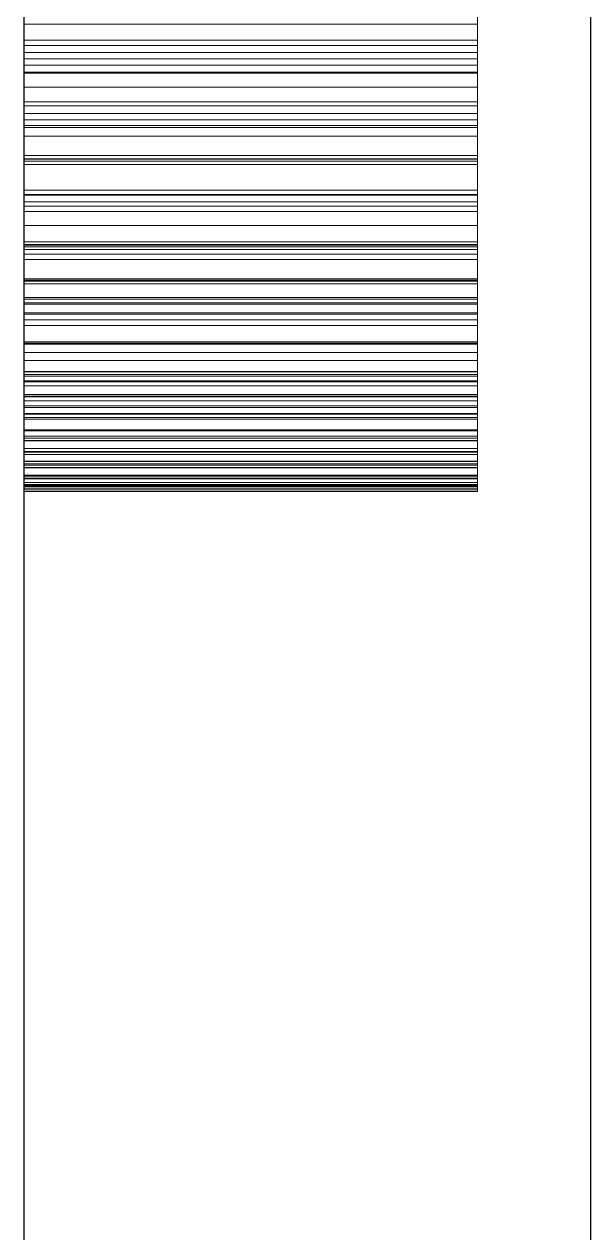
# Model space of a CAD drawing. Header units: millimetres. Extents: x 7 to 422, y 36 to 182.
# Drawn here: x 7 to 7.25, y 125.24 to 125.773 of the extents above; entities that cross this region are included whole.
import ezdxf

# ---------------------------------------------------------------- set-up
doc = ezdxf.new("R2010")
doc.units = ezdxf.units.MM
doc.header["$LTSCALE"] = 0.666667
doc.linetypes.add('DASHED', pattern=[1.524, 1.27, -0.254])
doc.layers.add('HIDDEN', color=7, linetype='DASHED', lineweight=13)
doc.layers.add('VISIBLE', color=7, linetype='CONTINUOUS', lineweight=25)

msp = doc.modelspace()

# ---------------------------------------------------------------- linework, layer by layer
at = {"layer": 'HIDDEN'}
for p, q in [((7, 127.73911), (7, 125.60437)), ((7.2, 125.60437), (7.2, 127.73911)), ((7, 125.60437), (7, 127.73041)), ((7.2, 127.73041), (7.2, 125.60437)), ((7, 125.60437), (7, 127.26779)), ((7.2, 127.26779), (7.2, 125.60437)), ((7, 125.85526), (7, 125.60437)), ((7.2, 125.60437), (7.2, 125.85526)), ((7, 125.795), (7, 125.76576)), ((7.2, 125.79517), (7.2, 125.7728)), ((7.2, 125.76576), (7.2, 125.795)), ((7, 125.75755), (7, 125.79051)), ((7.2, 125.79051), (7.2, 125.75755)), ((7, 125.7848), (7, 125.76027)), ((7, 125.78352), (7, 125.76337)), ((7, 125.7818), (7, 125.75157)), ((7.2, 125.76027), (7.2, 125.7848)), ((7.2, 125.76337), (7.2, 125.78352)), ((7.2, 125.75157), (7.2, 125.7818)), ((7, 125.75468), (7, 125.77668)), ((7.2, 125.77668), (7.2, 125.75468)), ((7, 125.75126), (7, 125.7728)), ((7, 125.7728), (7.2, 125.7728)), ((7.2, 125.7728), (7.2, 125.75126)), ((7, 125.76576), (7, 125.73853)), ((7, 125.76576), (7.2, 125.76576)), ((7.2, 125.73853), (7.2, 125.76576)), ((7, 125.76337), (7, 125.74505)), ((7, 125.76337), (7.2, 125.76337)), ((7, 125.76027), (7, 125.73683)), ((7, 125.76027), (7.2, 125.76027)), ((7.2, 125.74505), (7.2, 125.76337)), ((7.2, 125.73683), (7.2, 125.76027)), ((7, 125.72725), (7, 125.75755)), ((7, 125.75755), (7.2, 125.75755)), ((7, 125.73344), (7, 125.75468)), ((7, 125.75468), (7.2, 125.75468)), ((7.2, 125.75755), (7.2, 125.72725)), ((7.2, 125.75468), (7.2, 125.73344)), ((7, 125.75157), (7, 125.72343)), ((7, 125.75157), (7.2, 125.75157)), ((7, 125.73054), (7, 125.75126)), ((7, 125.75126), (7.2, 125.75126)), ((7.2, 125.72343), (7.2, 125.75157)), ((7.2, 125.75126), (7.2, 125.73054)), ((7, 125.74505), (7, 125.72817)), ((7, 125.74505), (7.2, 125.74505)), ((7.2, 125.72817), (7.2, 125.74505)), ((7, 125.73853), (7, 125.71332)), ((7, 125.73853), (7.2, 125.73853)), ((7.2, 125.71332), (7.2, 125.73853)), ((7, 125.73683), (7, 125.7149)), ((7, 125.73683), (7.2, 125.73683)), ((7, 125.71325), (7, 125.73344)), ((7, 125.73344), (7.2, 125.73344)), ((7.2, 125.7149), (7.2, 125.73683)), ((7.2, 125.73344), (7.2, 125.71325)), ((7, 125.71087), (7, 125.73054)), ((7, 125.73054), (7.2, 125.73054)), ((7, 125.72817), (7, 125.71237)), ((7, 125.72817), (7.2, 125.72817)), ((7.2, 125.73054), (7.2, 125.71087)), ((7.2, 125.71237), (7.2, 125.72817)), ((7, 125.69959), (7, 125.72725)), ((7, 125.72725), (7.2, 125.72725)), ((7, 125.72343), (7, 125.69737)), ((7, 125.72343), (7.2, 125.72343)), ((7.2, 125.72725), (7.2, 125.69959)), ((7.2, 125.69737), (7.2, 125.72343)), ((7, 125.7149), (7, 125.69448)), ((7, 125.7149), (7.2, 125.7149)), ((7, 125.71332), (7, 125.69013)), ((7, 125.71332), (7.2, 125.71332)), ((7, 125.69435), (7, 125.71325)), ((7, 125.71325), (7.2, 125.71325)), ((7, 125.71237), (7, 125.69763)), ((7, 125.71237), (7.2, 125.71237)), ((7.2, 125.69448), (7.2, 125.7149)), ((7.2, 125.69013), (7.2, 125.71332)), ((7.2, 125.71325), (7.2, 125.69435)), ((7.2, 125.69763), (7.2, 125.71237)), ((7, 125.69247), (7, 125.71087)), ((7, 125.71087), (7.2, 125.71087)), ((7.2, 125.71087), (7.2, 125.69247)), ((7, 125.67458), (7, 125.69959)), ((7, 125.69959), (7.2, 125.69959)), ((7, 125.69763), (7, 125.68395)), ((7, 125.69763), (7.2, 125.69763)), ((7, 125.69737), (7, 125.67339)), ((7, 125.69737), (7.2, 125.69737)), ((7.2, 125.69959), (7.2, 125.67458)), ((7.2, 125.68395), (7.2, 125.69763)), ((7.2, 125.67339), (7.2, 125.69737)), ((7, 125.69448), (7, 125.67557)), ((7, 125.69448), (7.2, 125.69448)), ((7, 125.67677), (7, 125.69435)), ((7, 125.69435), (7.2, 125.69435)), ((7, 125.67534), (7, 125.69247)), ((7, 125.69247), (7.2, 125.69247)), ((7, 125.69013), (7, 125.66895)), ((7, 125.69013), (7.2, 125.69013)), ((7.2, 125.67557), (7.2, 125.69448)), ((7.2, 125.69435), (7.2, 125.67677)), ((7.2, 125.69247), (7.2, 125.67534)), ((7.2, 125.66895), (7.2, 125.69013)), ((7, 125.68395), (7, 125.67134)), ((7, 125.68395), (7.2, 125.68395)), ((7.2, 125.67134), (7.2, 125.68395)), ((7, 125.66048), (7, 125.67677)), ((7, 125.67677), (7.2, 125.67677)), ((7, 125.67557), (7, 125.65818)), ((7, 125.67557), (7.2, 125.67557)), ((7, 125.65948), (7, 125.67534)), ((7, 125.67534), (7.2, 125.67534)), ((7, 125.65223), (7, 125.67458)), ((7, 125.67458), (7.2, 125.67458)), ((7.2, 125.67677), (7.2, 125.66048)), ((7.2, 125.65818), (7.2, 125.67557)), ((7.2, 125.67534), (7.2, 125.65948)), ((7.2, 125.67458), (7.2, 125.65223)), ((7, 125.67339), (7, 125.65151)), ((7, 125.67339), (7.2, 125.67339)), ((7, 125.67134), (7, 125.6598)), ((7, 125.67134), (7.2, 125.67134)), ((7, 125.66895), (7, 125.64979)), ((7, 125.66895), (7.2, 125.66895)), ((7.2, 125.65151), (7.2, 125.67339)), ((7.2, 125.6598), (7.2, 125.67134)), ((7.2, 125.64979), (7.2, 125.66895)), ((7, 125.64549), (7, 125.66048)), ((7, 125.66048), (7.2, 125.66048)), ((7, 125.6598), (7, 125.64932)), ((7, 125.6598), (7.2, 125.6598)), ((7, 125.64489), (7, 125.65948)), ((7, 125.65948), (7.2, 125.65948)), ((7, 125.65818), (7, 125.64229)), ((7, 125.65818), (7.2, 125.65818)), ((7.2, 125.66048), (7.2, 125.64549)), ((7.2, 125.64932), (7.2, 125.6598)), ((7.2, 125.65948), (7.2, 125.64489)), ((7.2, 125.64229), (7.2, 125.65818)), ((7, 125.63252), (7, 125.65223)), ((7, 125.65223), (7.2, 125.65223)), ((7, 125.65151), (7, 125.63196)), ((7, 125.65151), (7.2, 125.65151)), ((7, 125.64979), (7, 125.63265)), ((7, 125.64979), (7.2, 125.64979)), ((7, 125.64932), (7, 125.6399)), ((7, 125.64932), (7.2, 125.64932)), ((7.2, 125.65223), (7.2, 125.63252)), ((7.2, 125.63196), (7.2, 125.65151)), ((7.2, 125.63265), (7.2, 125.64979)), ((7.2, 125.6399), (7.2, 125.64932)), ((7, 125.63181), (7, 125.64549)), ((7, 125.64549), (7.2, 125.64549)), ((7, 125.63156), (7, 125.64489)), ((7, 125.64489), (7.2, 125.64489)), ((7, 125.64229), (7, 125.62792)), ((7, 125.64229), (7.2, 125.64229)), ((7.2, 125.64549), (7.2, 125.63181)), ((7.2, 125.64489), (7.2, 125.63156)), ((7.2, 125.62792), (7.2, 125.64229)), ((7, 125.6399), (7, 125.63158)), ((7, 125.6399), (7.2, 125.6399)), ((7.2, 125.63158), (7.2, 125.6399)), ((7, 125.63265), (7, 125.61753)), ((7, 125.63265), (7.2, 125.63265)), ((7, 125.61543), (7, 125.63252)), ((7, 125.63252), (7.2, 125.63252)), ((7, 125.63196), (7, 125.61502)), ((7, 125.63196), (7.2, 125.63196)), ((7, 125.61944), (7, 125.63181)), ((7, 125.63181), (7.2, 125.63181)), ((7, 125.63158), (7, 125.62436)), ((7, 125.63158), (7.2, 125.63158)), ((7, 125.61951), (7, 125.63156)), ((7, 125.63156), (7.2, 125.63156)), ((7.2, 125.61753), (7.2, 125.63265)), ((7.2, 125.63252), (7.2, 125.61543)), ((7.2, 125.61502), (7.2, 125.63196)), ((7.2, 125.63181), (7.2, 125.61944)), ((7.2, 125.62436), (7.2, 125.63158)), ((7.2, 125.63156), (7.2, 125.61951)), ((7, 125.62792), (7, 125.61507)), ((7, 125.62792), (7.2, 125.62792)), ((7.2, 125.61507), (7.2, 125.62792)), ((7, 125.62436), (7, 125.61825)), ((7, 125.62436), (7.2, 125.62436)), ((7.2, 125.61825), (7.2, 125.62436)), ((7, 125.60872), (7, 125.61951)), ((7, 125.61951), (7.2, 125.61951)), ((7, 125.60836), (7, 125.61944)), ((7, 125.61944), (7.2, 125.61944)), ((7, 125.61825), (7, 125.61326)), ((7, 125.61825), (7.2, 125.61825)), ((7, 125.61753), (7, 125.60442)), ((7, 125.61753), (7.2, 125.61753)), ((7, 125.60097), (7, 125.61543)), ((7, 125.61543), (7.2, 125.61543)), ((7.2, 125.61951), (7.2, 125.60872)), ((7.2, 125.61944), (7.2, 125.60836)), ((7.2, 125.61326), (7.2, 125.61825)), ((7.2, 125.60442), (7.2, 125.61753)), ((7.2, 125.61543), (7.2, 125.60097)), ((7, 125.61507), (7, 125.60372)), ((7, 125.61507), (7.2, 125.61507)), ((7, 125.61502), (7, 125.60069)), ((7, 125.61502), (7.2, 125.61502)), ((7, 125.61326), (7, 125.60937)), ((7, 125.61326), (7.2, 125.61326)), ((7.2, 125.60372), (7.2, 125.61507)), ((7.2, 125.60069), (7.2, 125.61502)), ((7.2, 125.60937), (7.2, 125.61326)), ((7, 125.60937), (7, 125.60659)), ((7, 125.60937), (7.2, 125.60937)), ((7, 125.59921), (7, 125.60872)), ((7, 125.60872), (7.2, 125.60872)), ((7, 125.59859), (7, 125.60836)), ((7, 125.60836), (7.2, 125.60836)), ((7, 125.60659), (7, 125.60437)), ((7, 125.60659), (7.2, 125.60659)), ((7.2, 125.60659), (7.2, 125.60937)), ((7.2, 125.60872), (7.2, 125.59921)), ((7.2, 125.60836), (7.2, 125.59859)), ((7.2, 125.60437), (7.2, 125.60659)), ((7, 125.60442), (7, 125.59333)), ((7, 125.60442), (7.2, 125.60442)), ((7, 125.60437), (7.2, 125.60437)), ((7, 125.60372), (7, 125.59389)), ((7, 125.60372), (7.2, 125.60372)), ((7, 125.58915), (7, 125.60097)), ((7, 125.60097), (7.2, 125.60097)), ((7, 125.60069), (7, 125.58896)), ((7, 125.60069), (7.2, 125.60069)), ((7.2, 125.59333), (7.2, 125.60442)), ((7.2, 125.59389), (7.2, 125.60372)), ((7.2, 125.60097), (7.2, 125.58915)), ((7.2, 125.58896), (7.2, 125.60069)), ((7, 125.59096), (7, 125.59921)), ((7, 125.59921), (7.2, 125.59921)), ((7, 125.59012), (7, 125.59859)), ((7, 125.59859), (7.2, 125.59859)), ((7.2, 125.59921), (7.2, 125.59096)), ((7.2, 125.59859), (7.2, 125.59012)), ((7, 125.59389), (7, 125.58557)), ((7, 125.59389), (7.2, 125.59389)), ((7, 125.59333), (7, 125.58425)), ((7, 125.59333), (7.2, 125.59333)), ((7, 125.58398), (7, 125.59096)), ((7, 125.59096), (7.2, 125.59096)), ((7, 125.58295), (7, 125.59012)), ((7, 125.59012), (7.2, 125.59012)), ((7, 125.57995), (7, 125.58915)), ((7, 125.58915), (7.2, 125.58915)), ((7, 125.58896), (7, 125.57984)), ((7, 125.58896), (7.2, 125.58896)), ((7.2, 125.58557), (7.2, 125.59389)), ((7.2, 125.58425), (7.2, 125.59333)), ((7.2, 125.59096), (7.2, 125.58398)), ((7.2, 125.59012), (7.2, 125.58295)), ((7.2, 125.58915), (7.2, 125.57995)), ((7.2, 125.57984), (7.2, 125.58896)), ((7, 125.58557), (7, 125.57877)), ((7, 125.58557), (7.2, 125.58557)), ((7, 125.58425), (7, 125.57719)), ((7, 125.58425), (7.2, 125.58425)), ((7, 125.57827), (7, 125.58398)), ((7, 125.58398), (7.2, 125.58398)), ((7.2, 125.57877), (7.2, 125.58557)), ((7.2, 125.57719), (7.2, 125.58425)), ((7.2, 125.58398), (7.2, 125.57827)), ((7, 125.57709), (7, 125.58295)), ((7, 125.58295), (7.2, 125.58295)), ((7, 125.57337), (7, 125.57995)), ((7, 125.57995), (7.2, 125.57995)), ((7, 125.57984), (7, 125.57333)), ((7, 125.57984), (7.2, 125.57984)), ((7, 125.57877), (7, 125.57347)), ((7, 125.57877), (7.2, 125.57877)), ((7, 125.57383), (7, 125.57827)), ((7, 125.57827), (7.2, 125.57827)), ((7.2, 125.58295), (7.2, 125.57709)), ((7.2, 125.57995), (7.2, 125.57337)), ((7.2, 125.57333), (7.2, 125.57984)), ((7.2, 125.57347), (7.2, 125.57877)), ((7.2, 125.57827), (7.2, 125.57383)), ((7, 125.57719), (7, 125.57215)), ((7, 125.57719), (7.2, 125.57719)), ((7, 125.57253), (7, 125.57709)), ((7, 125.57709), (7.2, 125.57709)), ((7, 125.57065), (7, 125.57383)), ((7, 125.57383), (7.2, 125.57383)), ((7, 125.57347), (7, 125.56969)), ((7, 125.57347), (7.2, 125.57347)), ((7, 125.56943), (7, 125.57337)), ((7, 125.57337), (7.2, 125.57337)), ((7, 125.57333), (7, 125.56942)), ((7, 125.57333), (7.2, 125.57333)), ((7.2, 125.57215), (7.2, 125.57719)), ((7.2, 125.57709), (7.2, 125.57253)), ((7.2, 125.57383), (7.2, 125.57065)), ((7.2, 125.56969), (7.2, 125.57347)), ((7.2, 125.57337), (7.2, 125.56943)), ((7.2, 125.56942), (7.2, 125.57333)), ((7, 125.56927), (7, 125.57253)), ((7, 125.57253), (7.2, 125.57253)), ((7, 125.57215), (7, 125.56913)), ((7, 125.57215), (7.2, 125.57215)), ((7, 125.56875), (7, 125.57065)), ((7, 125.57065), (7.2, 125.57065)), ((7, 125.56969), (7, 125.56742)), ((7, 125.56969), (7.2, 125.56969)), ((7, 125.56812), (7, 125.56943)), ((7, 125.56943), (7.2, 125.56943)), ((7, 125.56942), (7, 125.56812)), ((7, 125.56942), (7.2, 125.56942)), ((7, 125.56732), (7, 125.56927)), ((7, 125.56927), (7.2, 125.56927)), ((7, 125.56913), (7, 125.56812)), ((7, 125.56913), (7.2, 125.56913)), ((7, 125.56812), (7, 125.56875)), ((7, 125.56875), (7.2, 125.56875)), ((7, 125.56812), (7.2, 125.56812)), ((7, 125.56742), (7, 125.56667)), ((7, 125.56742), (7.2, 125.56742)), ((7.2, 125.57253), (7.2, 125.56927)), ((7.2, 125.56913), (7.2, 125.57215)), ((7.2, 125.57065), (7.2, 125.56875)), ((7.2, 125.56742), (7.2, 125.56969)), ((7.2, 125.56943), (7.2, 125.56812)), ((7.2, 125.56812), (7.2, 125.56942)), ((7.2, 125.56927), (7.2, 125.56732)), ((7.2, 125.56812), (7.2, 125.56913)), ((7.2, 125.56875), (7.2, 125.56812)), ((7.2, 125.56667), (7.2, 125.56742)), ((7, 125.56667), (7, 125.56732)), ((7, 125.56732), (7.2, 125.56732)), ((7, 125.56667), (7.2, 125.56667)), ((7.2, 125.56732), (7.2, 125.56667))]:
    msp.add_line(p, q, dxfattribs=at)
at = {"layer": 'VISIBLE'}
for p, q in [((7, 123.91667), (7, 129.41667)), ((7.25, 123.91667), (7.25, 129.41667))]:
    msp.add_line(p, q, dxfattribs=at)

doc.saveas('drawing.dxf')
